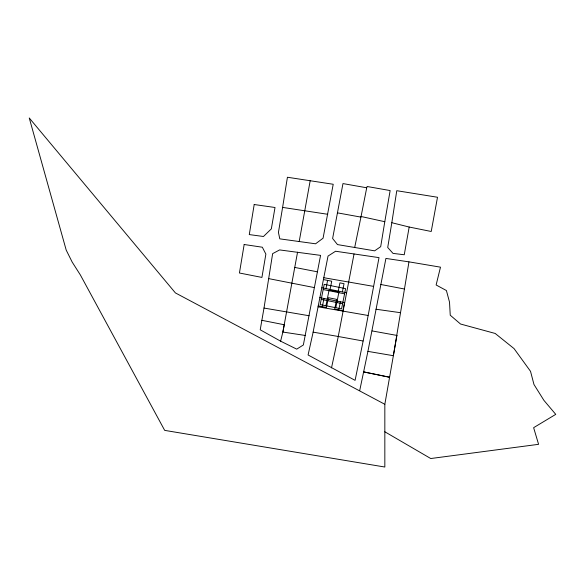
<?xml version="1.0" encoding="UTF-8"?>
<svg xmlns="http://www.w3.org/2000/svg" width="585" height="585" viewBox="0 0 585 585"><rect width="100%" height="100%" fill="white"/><g stroke="black" fill="none" stroke-linecap="round" stroke-linejoin="round"><path stroke-width="0.88" d="M384.835 404.293L384.835 467.027L164.685 430.377L80.379 274.979L72.182 262.087L66.207 250.109L29.25 117.973L175.405 292.917L384.835 404.293L396.93 335.41M264.003 308.061L272.639 253.641L279.623 249.919L320.573 255.374L303.352 344.982L296.734 349.143L280.61 341.165L260.215 329.801L264.003 308.061L309.114 315.746M391.818 222.717L396.769 190.703L437.514 197.255L431.218 231.484L409.186 227.031L391.818 222.717L387.716 247.492L393.01 253.393L404.25 254.76L409.186 227.031M359.702 390.597L367.921 351.38L393.369 355.709L408.973 261.853L440.49 267.169L436.125 284.983L446.406 290.533L449.514 302.116L450.245 315.205L460.527 324.017L495.181 333.457L514.054 348.601L530.522 371.321L533.973 384.499L543.926 400.374L555.75 414.363L533.63 427.679L538.588 444.322L430.75 458.53L384.835 431.781M282.606 207.397L287.432 177.248L333.216 184.268L323.066 238.212L315.571 243.799L279.784 238.855L278.438 232.391L282.606 207.397L327.739 214.286M384.791 221.708L380.696 246.665L374.627 250.841L337.486 244.589L332.616 238.497L342.971 183.58L366.722 187.778L367.109 186.498L390.144 190.564L384.791 221.708L361.062 216.501L354.737 247.258M331.505 367.87L338.291 336.485L313.107 332.134L328.031 256.076L335.578 251.236L379.014 257.634L365.837 327.863L355.088 380.352L308.083 354.985L313.143 332.126M299.22 241.393L310.196 180.685M367.921 351.38L385.917 258.431L408.93 261.861M297.546 252.193L282.877 332.053L280.61 341.165M354.042 253.956L338.247 336.492L363.007 340.989M361.062 216.501L366.722 187.778M322.335 306.664L323.988 298.46M325.962 288.602L327.615 280.398M325.933 305.75L329.106 289.97L338.956 291.952L335.79 307.732M330.072 289.429L331.717 281.217L323.505 279.571M338.276 291.081L339.929 282.869L344.031 283.696L342.386 291.9M338.752 309.962L340.404 301.758M344.506 302.577L342.861 310.789L334.649 309.143L336.616 299.352L328.404 297.707L326.437 307.491L318.233 305.845M375.958 309.238L400.433 312.683M305.238 335.454L282.877 332.053L284.259 324.748L261.846 320.317M318.021 306.796L368.016 315.461M373.398 286.343L323.863 277.714M337.603 212.881L360.872 217.101M372.075 330.92L396.886 335.417M380.696 284.471L404.396 288.997M314.445 287.608L268.588 278.599M294.679 267.418L317.45 271.828M321.838 287.776L346.561 292.741M323.191 289.546L344.58 293.838M319.856 297.626L344.653 302.606M321.216 299.396L342.598 303.688M254.197 204.523L249.276 234.585L263.469 236.494L271.338 228.874L275.016 207.499L254.197 204.523M244.164 244.508L239.433 273.005L261.919 277.422L265.875 254.095L262.329 247.221L244.164 244.508M324.236 284.347L320.17 304.595L341.552 308.887L345.618 288.639L324.236 284.347M389.515 377.23L363.519 371.877L389.478 377.237"/></g></svg>
